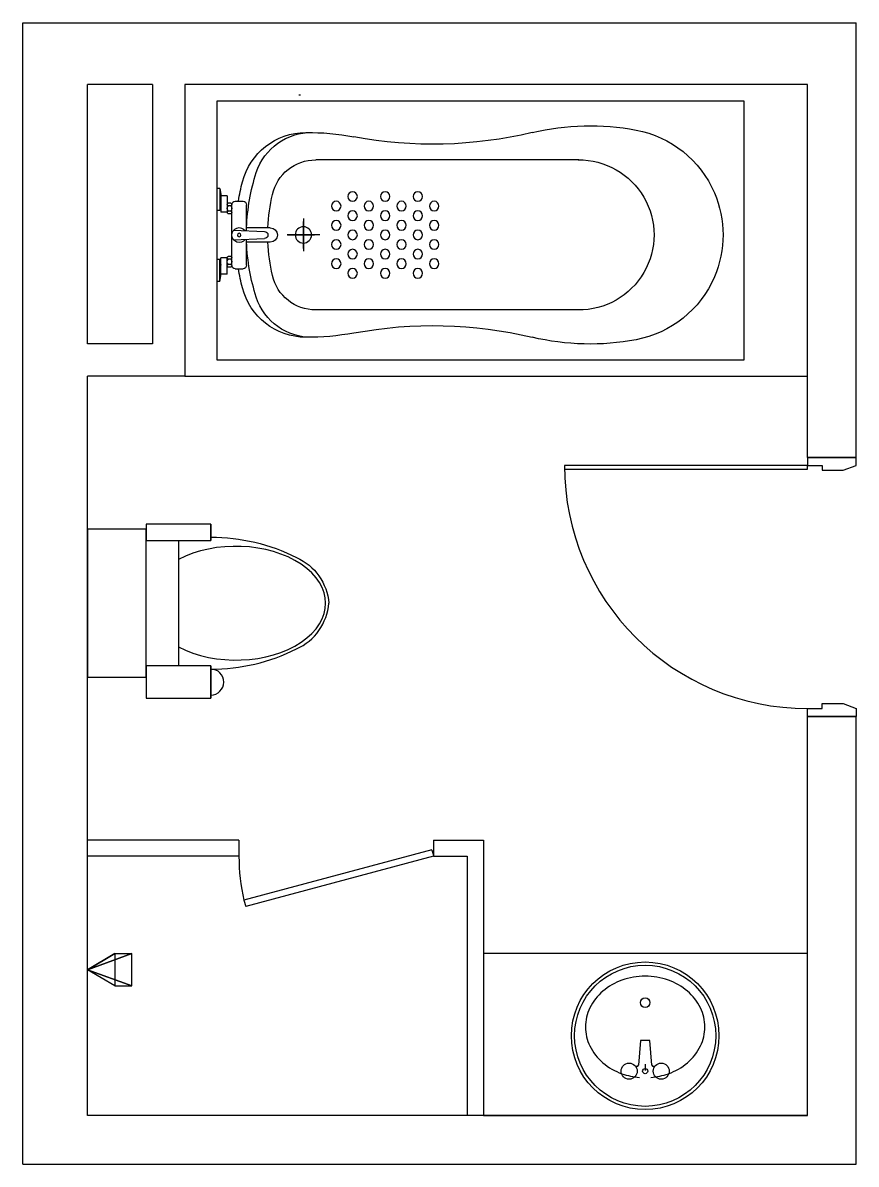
# Model space of a CAD drawing. Header units: millimetres. Extents: x -49575 to -47004, y -10760 to -7238.
import ezdxf

# ---------------------------------------------------------------- set-up
doc = ezdxf.new("R2010")
doc.units = ezdxf.units.MM
for name, color, linetype in [('DOOR', 4, 'Continuous'), ('FIX', 5, 'Continuous'), ('FURN', 4, 'Continuous'), ('HATC2', 254, 'Continuous'), ('WALL', 7, 'Continuous'), ('WINDOW', 5, 'Continuous')]:
    doc.layers.add(name, color=color, linetype=linetype)

# ---------------------------------------------------------------- blocks, each defined once
blk = doc.blocks.new('비데')
at = {"layer": 'FIX'}
for p, q in [((421.8, -280), (35, -280)), ((35, -380), (-65, -380)), ((471.8, -380), (421.8, -380))]:
    blk.add_line(p, q, dxfattribs=at)
for points in [[(404.8, -180), (456.8, -180), (456.8, -180), (456.8, 0), (0, 0), (0, -180), (0, -180), (51.9, -180)], [(35, -180), (-65, -180), (-65, -380), (35, -380)], [(471.8, -180), (421.8, -180), (421.8, -380), (471.8, -380)]]:
    blk.add_lwpolyline(points, close=True, dxfattribs=at)
for points in [[(25, -380, 0.119173), (87.5, -644.2, 0.274089), (228.4, -744.2, -0.17969)], [(431.8, -380, -0.119173), (369.3, -644.2, -0.274089), (228.4, -744.2, 0.17969)]]:
    blk.add_lwpolyline(points, format="xyb", dxfattribs=at)
blk.add_arc((-15, -380), 40, 180, 0, dxfattribs=at)
blk.add_ellipse((228.4, -457.1), major_axis=(0, 277.1), ratio=0.633229, start_param=0.877447, end_param=5.405738, dxfattribs=at)
blk = doc.blocks.new('vv')
at = {"layer": 'FIX'}
for p, q in [((1115.9, 695.1), (303.7, 695.1)), ((7.7, 607.4), (0, 607.4)), ((0, 607.4), (0, 539.3)), ((7.7, 607.4), (11, 589.8)), ((7.7, 607.4), (7.7, 539.3)), ((11, 589.8), (11, 534.8)), ((30.7, 584.9), (11, 584.9)), ((30.7, 584.9), (30.7, 534)), ((55.5, 568.1), (79.4, 568.1)), ((7.7, 539.3), (0, 539.3)), ((7.7, 539.3), (11, 556.9)), ((30.7, 534.8), (11, 534.8)), ((41.7, 562.8), (34, 562.8)), ((41.7, 554.5), (34, 554.5)), ((41.7, 538.1), (34, 538.1)), ((41.7, 529.9), (34, 529.9)), ((44.6, 557.2), (44.6, 370.9)), ((90.4, 557.2), (90.4, 477.3)), ((265.5, 413.1), (265.5, 514.1)), ((265.5, 505.3), (265.5, 421.9)), ((50.2, 478.8), (145.5, 475.2)), ((163.5, 486), (90.4, 486)), ((316, 463.6), (215.1, 463.6)), ((216.2, 463.6), (299.6, 463.6)), ((50.3, 449.2), (145.5, 452.9)), ((90.4, 450.8), (90.4, 370.9)), ((163.5, 442.1), (90.4, 442.1)), ((7.7, 388.7), (0, 388.7)), ((7.7, 320.7), (7.7, 388.7)), ((7.7, 388.7), (11, 371.1)), ((11, 338.2), (11, 393.2)), ((30.7, 393.2), (11, 393.2)), ((30.7, 343.2), (30.7, 394.1)), ((41.7, 398.2), (34, 398.2)), ((41.7, 390), (34, 390)), ((41.7, 373.5), (34, 373.5)), ((41.7, 365.3), (34, 365.3)), ((55.5, 359.9), (79.4, 359.9)), ((7.7, 320.7), (0, 320.7)), ((7.7, 320.7), (11, 338.2)), ((30.7, 343.2), (11, 343.2)), ((1115.9, 232.1), (303.7, 232.1))]:
    blk.add_line(p, q, dxfattribs=at)
for centre, radius in [((366.9, 552.5), 14.8), ((417.3, 582.1), 14.8), ((467.6, 552.5), 14.8), ((518, 582.1), 14.8), ((568.3, 552.5), 14.8), ((618.7, 582.1), 14.8), ((669.1, 552.5), 14.8), ((417.3, 522.9), 14.8), ((518, 522.9), 14.8), ((618.7, 522.9), 14.8), ((366.9, 493.2), 14.8), ((467.6, 493.2), 14.8), ((568.3, 493.2), 14.8), ((669.1, 493.2), 14.8), ((67.5, 464), 5.32), ((265.5, 463.6), 25.2), ((417.3, 463.6), 14.8), ((518, 463.6), 14.8), ((618.7, 463.6), 14.8), ((366.9, 434), 14.8), ((467.6, 434), 14.8), ((568.3, 434), 14.8), ((669.1, 434), 14.8), ((366.9, 374.7), 14.8), ((417.3, 404.3), 14.8), ((467.6, 374.7), 14.8), ((518, 404.3), 14.8), ((568.3, 374.7), 14.8), ((618.7, 404.3), 14.8), ((669.1, 374.7), 14.8), ((417.3, 345.1), 14.8), ((518, 345.1), 14.8), ((618.7, 345.1), 14.8)]:
    blk.add_circle(centre, radius, dxfattribs=at)
for centre, radius, start, end in [((274.3, 576.6), 203, 90.4688, 165.6294), ((290, 601.2), 178.3, 88.9251, 162.0742), ((278.9, 11.6), 768.1, 79.2994, 90.4688), ((666, 2060.1), 1316.7, 259.2994, 283.4239), ((1150, 32.3), 768.1, 79.3522, 103.4239), ((1231.1, 463.6), 329.2, 23.2437, 79.3522), ((303.7, 558), 137.2, 90, 167.0926), ((1115.9, 463.6), 231.5, 269.4396, 90.5604), ((715.4, 463.6), 625.4, 162.0742, 177.9285), ((715.4, 463.6), 658.4, 165.6294, 170.8663), ((55.5, 557.2), 11, 90, 180), ((79.4, 557.2), 11, 0, 90), ((715.4, 463.6), 559.6, 167.0926, 177.7118), ((1231.1, 463.6), 329.2, 336.7563, 23.2437), ((34.9, 558.7), 4.22, 102.6804, 257.3196), ((42.7, 546.3), 11.9, 136.3972, 223.6028), ((34.9, 534), 4.22, 102.6804, 257.3196), ((40.8, 558.7), 4.22, 282.6804, 77.3196), ((33.1, 546.3), 11.9, 316.3972, 43.6028), ((40.8, 534), 4.22, 282.6804, 77.3196), ((67.5, 464), 22.7, 36.2765, 323.7003), ((145.1, 464), 11.2, 272.1893, 87.8176), ((163.5, 464), 21.9, 270, 90), ((715.4, 463.6), 625.4, 182.0715, 197.9258), ((715.4, 463.6), 559.6, 182.2882, 192.9074), ((34.9, 394.1), 4.22, 102.6804, 257.3196), ((42.7, 381.7), 11.9, 136.3972, 223.6028), ((40.8, 394.1), 4.22, 282.6804, 77.3196), ((33.1, 381.7), 11.9, 316.3972, 43.6028), ((34.9, 369.4), 4.22, 102.6804, 257.3196), ((40.8, 369.4), 4.22, 282.6804, 77.3196), ((55.5, 370.9), 11, 180, 270), ((715.4, 463.6), 658.4, 189.1337, 194.3706), ((79.4, 370.9), 11, 270, 0), ((303.7, 369.3), 137.2, 192.9074, 270), ((1231.1, 463.6), 329.2, 280.6478, 336.7563), ((274.3, 350.6), 203, 194.3706, 269.5312), ((290, 326), 178.3, 197.9258, 271.0749), ((666, -1132.9), 1316.7, 76.5761, 100.7006), ((278.9, 915.7), 768.1, 269.5312, 280.7006), ((1150, 895), 768.1, 256.5761, 280.6478)]:
    blk.add_arc(centre, radius, start, end, dxfattribs=at)

msp = doc.modelspace()

# ---------------------------------------------------------------- linework, layer by layer
at = {"layer": 'DOOR'}
for points in [[(-47153.7, -8578.6), (-47153.7, -8603.6), (-47108.7, -8603.6), (-47108.7, -8618.6), (-47043.7, -8618.6), (-47003.7, -8603.6), (-47003.7, -8578.6), (-47153.7, -8578.6)], [(-47153.7, -9378.6), (-47153.7, -9353.6), (-47108.7, -9353.6), (-47108.7, -9338.6), (-47043.7, -9338.6), (-47003.7, -9353.6), (-47003.7, -9378.6), (-47153.7, -9378.6)]]:
    msp.add_lwpolyline(points, dxfattribs=at)
msp.add_lwpolyline([(-47903.7, -8615.3), (-47153.7, -8615.3), (-47153.7, -8603.6), (-47903.7, -8603.6)], close=True, dxfattribs=at)
at = {"layer": 'FIX'}
for p, q in [((-48717.8, -7461.6), (-48722.8, -7461.6)), ((-47668.6, -10378.4), (-47675.7, -10454.1)), ((-47640.8, -10378.4), (-47668.6, -10378.4)), ((-47633.7, -10454.1), (-47640.8, -10378.4)), ((-47680.6, -10458.6), (-47683.7, -10458.6)), ((-47654.7, -10450.7), (-47654.7, -10470.5)), ((-47625.7, -10458.6), (-47628.8, -10458.6))]:
    msp.add_line(p, q, dxfattribs=at)
msp.add_lwpolyline([(-47637.2, -10491.8, 0.064435), (-47582.9, -10480.3, 0.091719), (-47524.5, -10446.7, 0.103599), (-47484.1, -10394.7, 0.113912), (-47470.6, -10336.1, 0.113912), (-47484.1, -10277.6, 0.103599), (-47524.5, -10225.5, 0.091719), (-47582.9, -10192, 0.084785), (-47654.7, -10179.7, 0.084785), (-47726.5, -10192, 0.091719), (-47784.9, -10225.5, 0.103599), (-47825.3, -10277.6, 0.113912), (-47838.8, -10336.1, 0.113912), (-47825.3, -10394.7, 0.103599), (-47784.9, -10446.7, 0.091719), (-47726.5, -10480.3, 0.064435), (-47672.2, -10491.8)], format="xyb", dxfattribs=at)
for centre, radius in [((-47654.7, -10363.3), 227.7), ((-47654.7, -10363.3), 217.8), ((-47654.7, -10261.1), 14.8), ((-47704.2, -10472.5), 24.8), ((-47605.2, -10472.5), 24.8), ((-47654.7, -10472.5), 7.92)]:
    msp.add_circle(centre, radius, dxfattribs=at)
for centre, start, end in [((-47680.6, -10453.7), 270, 354.6091), ((-47628.8, -10453.7), 185.3909, 270)]:
    msp.add_arc(centre, 4.95, start, end, dxfattribs=at)
at = {"layer": 'FURN'}
for p, q in [((-48908.1, -9759.5), (-49374.8, -9759.5)), ((-48908.1, -9759.4), (-48908.1, -9809.4)), ((-48312.7, -9790.1), (-48892.5, -9945.4)), ((-48312.7, -9790.2), (-48307, -9809.5)), ((-48308.1, -9759.5), (-48308.1, -9809.5)), ((-48308.1, -9759.5), (-48153.7, -9759.5)), ((-48153.7, -9759.5), (-48153.7, -10609.5)), ((-48908.1, -9809.5), (-49374.8, -9809.5)), ((-48307.5, -9809.4), (-48886.8, -9964.6)), ((-48308.1, -9809.5), (-48203.7, -9809.5)), ((-48203.7, -9809.5), (-48203.7, -10609.5)), ((-48892.5, -9945.4), (-48886.8, -9964.6)), ((-49374.8, -10159.5), (-49290.5, -10109.6)), ((-49290.5, -10109.6), (-49374.8, -10159.5)), ((-49238.2, -10109.6), (-49374.8, -10159.5)), ((-49374.8, -10159.5), (-49238.2, -10109.6)), ((-49290.5, -10109.6), (-49238.2, -10109.6)), ((-49290.5, -10109.6), (-49290.5, -10209.5)), ((-49238.2, -10209.5), (-49238.2, -10109.6)), ((-49290.5, -10209.5), (-49374.8, -10159.5)), ((-49374.8, -10159.5), (-49238.2, -10209.5)), ((-49290.5, -10209.5), (-49374.8, -10159.5)), ((-49238.2, -10209.5), (-49374.8, -10159.5)), ((-49290.5, -10209.5), (-49238.2, -10209.5))]:
    msp.add_line(p, q, dxfattribs=at)
for points in [[(-49074.8, -8328.6), (-47153.7, -8328.6), (-47153.7, -7428.6), (-49074.8, -7428.6)], [(-48974.8, -7478.6), (-47349.8, -7478.6), (-47349.8, -8278.6), (-48974.8, -8278.6)], [(-47153.7, -10609.5), (-47153.7, -10109.5), (-48153.7, -10109.5), (-48153.7, -10609.5)]]:
    msp.add_lwpolyline(points, close=True, dxfattribs=at)
for centre, radius, start, end in [((-47153.7, -8603.6), 750, 180, 270), ((-48307, -9809.4), 601.1, 179.9931, 193.0798)]:
    msp.add_arc(centre, radius, start, end, dxfattribs=at)
at = {"layer": 'WALL'}
for p, q in [((-49574.8, -10759.5), (-49574.8, -7237.9)), ((-49574.8, -7237.9), (-47003.7, -7237.9)), ((-47003.7, -8578.6), (-47003.7, -7237.9)), ((-49174.8, -7428.6), (-49374.8, -7428.6)), ((-49374.8, -8228.6), (-49374.8, -7428.6)), ((-49174.8, -7428.6), (-49174.8, -8228.6)), ((-49074.8, -7428.6), (-49074.8, -8328.6)), ((-47153.7, -7428.6), (-49074.8, -7428.6)), ((-47153.7, -8578.6), (-47153.7, -7428.6)), ((-49174.8, -8228.6), (-49374.8, -8228.6)), ((-49374.8, -10609.5), (-49374.8, -8328.6)), ((-49074.8, -8328.6), (-49374.8, -8328.6)), ((-47153.7, -8578.6), (-47003.7, -8578.6)), ((-47153.7, -10609.5), (-47153.7, -9378.6)), ((-47153.7, -9378.6), (-47003.7, -9378.6)), ((-47003.7, -10759.5), (-47003.7, -9378.6)), ((-47153.7, -10609.5), (-49374.8, -10609.5)), ((-49574.8, -10759.5), (-47003.7, -10759.5))]:
    msp.add_line(p, q, dxfattribs=at)

# ---------------------------------------------------------------- block references
at = {"layer": 'HATC2', "rotation": 90}
msp.add_blockref('비데', (-49374.8, -9257), dxfattribs=at)
at = {"layer": 'WINDOW', "xscale": -1, "rotation": 180}
msp.add_blockref('vv', (-48974.8, -7428.6), dxfattribs=at)

doc.saveas('drawing.dxf')
